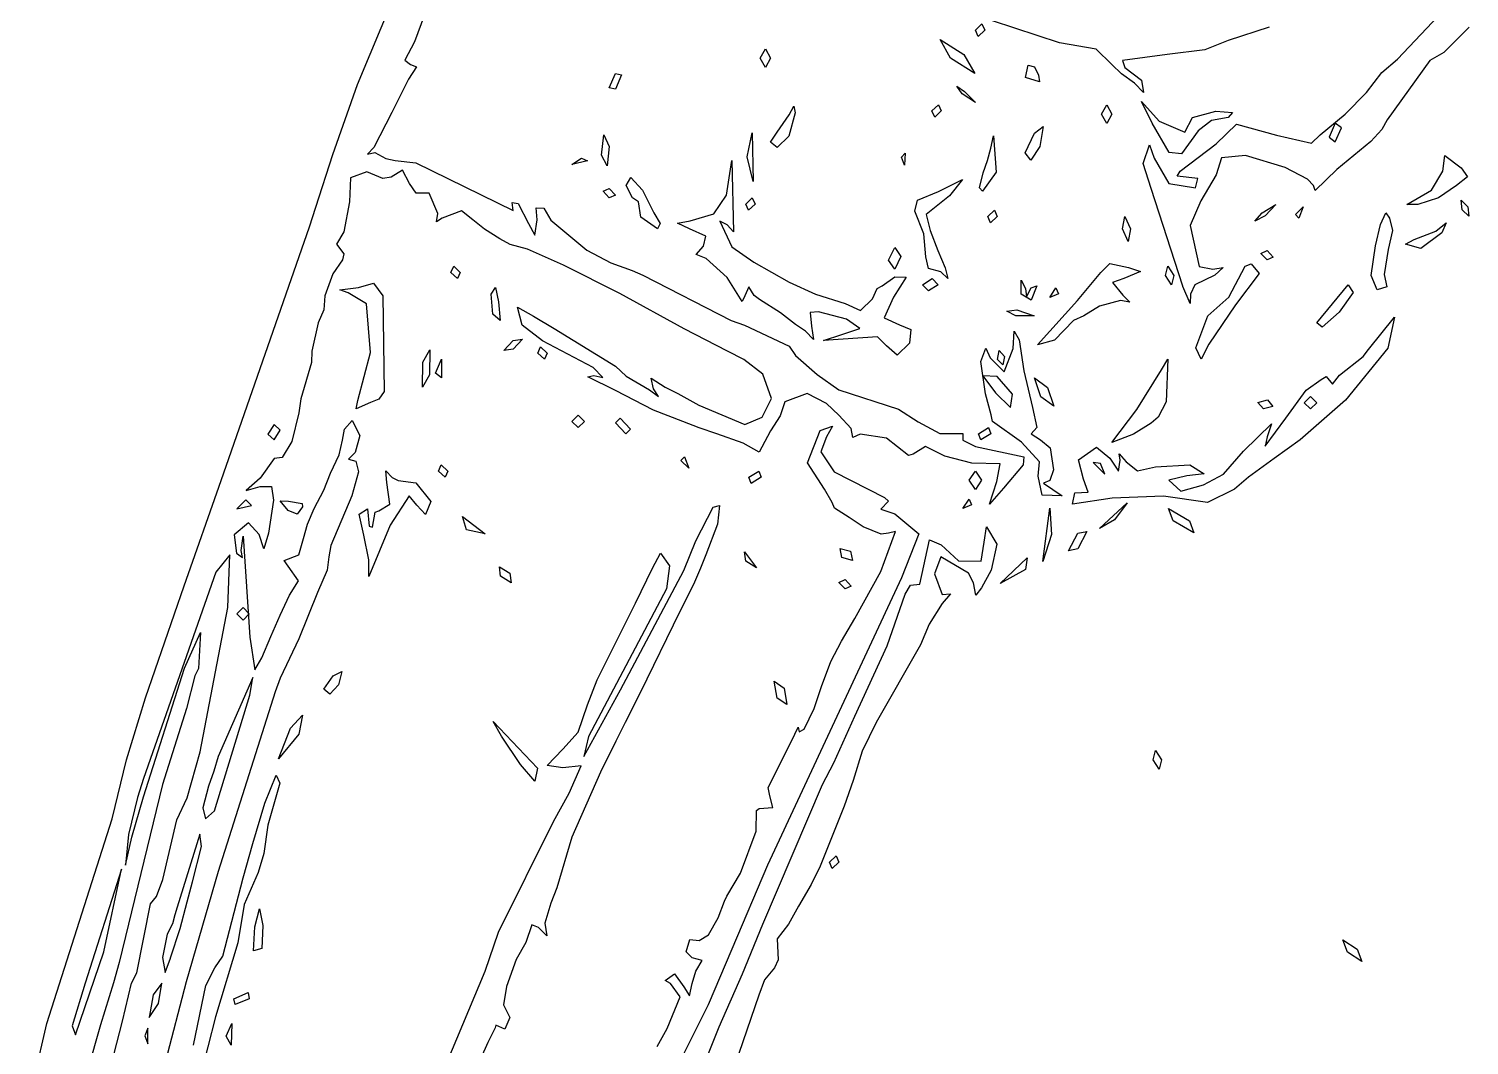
# Model space of a CAD drawing. Extents: x -2 to 136, y 0 to 93.
# Drawn here: x 3.77 to 19.79, y 45.59 to 56.89 of the extents above; entities that cross this region are included whole.
import ezdxf

# ---------------------------------------------------------------- set-up
doc = ezdxf.new("R2010")
doc.units = 0

msp = doc.modelspace()

# ---------------------------------------------------------------- linework, layer by layer
at = {"layer": 'Image'}
for p, q in [((7.423728, 56.270184), (8.162045, 58.041964)), ((18.989187, 56.551171), (19.712478, 57.318356)), ((8.170722, 57.047026), (8.05857, 56.744185)), ((14.296071, 56.874598), (14.369161, 56.943627)), ((14.326506, 56.805594), (14.296071, 56.874598)), ((14.296071, 56.874598), (14.296071, 56.874598)), ((14.399596, 56.874598), (14.326506, 56.805594)), ((14.369161, 56.943627), (14.399596, 56.874598)), ((15.233454, 56.735004), (14.486603, 56.979981)), ((17.564843, 56.906903), (17.108347, 56.76006)), ((19.787771, 56.909179), (19.506143, 56.626207)), ((8.05857, 56.744185), (7.949453, 56.542172)), ((14.020261, 56.563633), (13.904311, 56.771241)), ((13.904311, 56.771241), (14.168704, 56.605331)), ((15.639643, 56.662885), (15.233454, 56.735004)), ((17.108347, 56.76006), (16.849535, 56.656846)), ((11.903502, 56.563871), (11.961016, 56.667403)), ((11.961016, 56.460366), (11.903502, 56.563871)), ((11.903502, 56.563871), (11.903502, 56.563871)), ((11.961016, 56.667403), (12.01853, 56.563871)), ((12.01853, 56.563871), (11.961016, 56.460366)), ((14.290848, 56.393374), (14.020261, 56.563633)), ((14.020261, 56.563633), (14.020261, 56.563633)), ((14.168704, 56.605331), (14.290848, 56.393374)), ((15.814288, 56.495159), (15.639643, 56.662885)), ((16.430761, 56.605755), (15.933843, 56.537095)), ((16.849535, 56.656846), (16.430761, 56.605755)), ((18.816646, 56.40446), (18.989187, 56.551171)), ((19.506143, 56.626207), (19.351707, 56.539371)), ((7.949453, 56.542172), (8.015435, 56.493095)), ((8.082437, 56.468572), (7.9923, 56.330006)), ((8.015435, 56.493095), (8.082437, 56.468572)), ((10.22516, 56.232296), (10.29312, 56.391681)), ((10.29312, 56.391681), (10.361079, 56.378451)), ((14.854261, 56.349824), (14.884534, 56.486322)), ((14.884534, 56.486322), (14.954882, 56.465684)), ((14.954882, 56.465684), (14.99966, 56.375594)), ((15.919978, 56.389934), (15.814288, 56.495159)), ((16.065395, 56.286403), (15.919978, 56.389934)), ((15.933843, 56.537095), (15.956425, 56.458938)), ((15.956425, 56.458938), (16.143354, 56.320905)), ((18.644105, 56.182819), (18.816646, 56.40446)), ((19.351707, 56.539371), (18.875544, 55.879025)), ((7.149672, 55.493051), (7.423728, 56.270184)), ((7.9923, 56.330006), (7.808036, 55.95922)), ((10.29312, 56.219093), (10.22516, 56.232322)), ((10.22516, 56.232322), (10.22516, 56.232296)), ((10.361079, 56.378451), (10.29312, 56.219093)), ((14.149235, 56.167261), (14.089022, 56.253542)), ((14.089022, 56.253542), (14.175294, 56.193455)), ((14.854261, 56.349744), (14.854261, 56.349824)), ((15.00791, 56.301431), (14.854261, 56.349744)), ((14.99966, 56.375594), (15.00791, 56.301431)), ((16.167338, 56.182872), (16.065395, 56.286403)), ((16.143354, 56.320905), (16.167338, 56.182872)), ((14.149236, 56.167394), (14.149235, 56.167261)), ((14.296072, 56.072673), (14.149236, 56.167394)), ((14.175294, 56.193455), (14.296072, 56.072673)), ((16.263612, 55.839946), (16.143409, 56.081484)), ((16.143409, 56.081484), (16.341257, 55.86479)), ((18.407571, 55.940963), (18.644105, 56.182819)), ((7.808036, 55.95922), (7.606868, 55.569357)), ((12.092382, 55.739642), (12.22604, 55.933502)), ((12.290221, 55.956521), (12.223151, 55.697706)), ((12.22604, 55.933502), (12.275617, 56.031262)), ((12.275617, 56.031262), (12.290221, 55.956521)), ((13.812956, 55.977476), (13.886046, 56.046479)), ((13.843392, 55.908446), (13.812956, 55.977476)), ((13.812956, 55.977476), (13.812956, 55.977476)), ((13.916481, 55.977476), (13.843392, 55.908446)), ((13.886046, 56.046479), (13.916481, 55.977476)), ((15.699405, 55.942419), (15.756919, 56.04595)), ((15.756919, 55.838914), (15.699405, 55.942419)), ((15.699405, 55.942419), (15.699405, 55.942419)), ((15.756919, 56.04595), (15.814432, 55.942419)), ((15.814432, 55.942419), (15.756919, 55.838914)), ((16.625375, 55.741097), (16.711645, 55.906039)), ((16.711645, 55.906039), (16.970457, 55.975862)), ((16.970457, 55.975862), (17.154894, 55.960023)), ((17.154894, 55.960023), (17.107943, 55.903128)), ((18.129934, 55.712628), (18.407571, 55.940963)), ((14.953922, 55.731625), (15.048547, 55.803509)), ((15.048547, 55.803509), (15.011752, 55.580416)), ((16.451059, 55.514032), (16.263612, 55.839946)), ((16.341257, 55.86479), (16.625375, 55.741097)), ((16.773224, 55.757025), (16.588768, 55.500899)), ((16.921611, 55.872648), (16.773224, 55.757025)), ((17.107943, 55.903128), (16.921611, 55.872648)), ((16.972478, 55.611399), (17.198802, 55.829944)), ((17.198802, 55.829944), (17.643817, 55.706543)), ((18.299023, 55.839734), (18.231063, 55.684424)), ((18.366982, 55.787955), (18.299023, 55.839734)), ((18.299023, 55.632671), (18.366982, 55.787955)), ((18.366982, 55.787955), (18.366982, 55.787955)), ((18.816424, 55.770202), (18.695749, 55.638307)), ((18.875544, 55.879025), (18.816424, 55.770202)), ((10.137087, 55.486198), (10.16249, 55.710512)), ((10.16249, 55.710512), (10.223047, 55.580125)), ((11.758606, 55.467651), (11.812833, 55.734562)), ((11.812833, 55.734562), (11.826271, 55.192405)), ((12.01853, 55.629047), (12.092382, 55.739642)), ((12.093053, 55.568894), (12.01853, 55.629152)), ((12.01853, 55.629152), (12.01853, 55.629047)), ((12.223151, 55.697706), (12.093053, 55.568894)), ((14.468612, 55.562874), (14.498469, 55.700907)), ((14.498469, 55.700907), (14.529001, 55.295434)), ((14.850397, 55.511387), (14.953922, 55.731625)), ((16.162611, 55.39457), (16.232131, 55.600392)), ((16.232131, 55.600392), (16.283893, 55.451882)), ((16.573613, 55.306441), (16.972478, 55.611399)), ((17.643817, 55.706543), (18.034123, 55.617392)), ((18.034123, 55.617392), (18.129934, 55.712628)), ((18.231063, 55.684424), (18.299023, 55.632671)), ((18.695749, 55.638307), (18.314114, 55.327872)), ((6.962512, 54.906417), (7.149672, 55.493051)), ((7.606868, 55.569357), (7.534997, 55.495978)), ((7.534997, 55.495978), (7.618591, 55.515408)), ((7.618591, 55.515408), (7.73937, 55.447225)), ((7.73937, 55.447225), (7.844189, 55.424471)), ((7.844189, 55.424471), (8.071644, 55.400394)), ((9.810004, 55.382931), (9.917113, 55.451167)), ((9.982057, 55.424048), (9.810004, 55.382931)), ((9.917113, 55.451167), (9.982057, 55.424048)), ((10.137088, 55.486198), (10.137087, 55.486198)), ((10.199766, 55.365383), (10.137088, 55.486198)), ((10.223047, 55.580125), (10.199766, 55.365383)), ((11.527709, 55.040005), (11.587576, 55.425741)), ((11.587576, 55.425741), (11.608044, 54.634267)), ((11.758607, 55.467651), (11.758606, 55.467651)), ((11.826271, 55.192405), (11.758607, 55.467651)), ((13.473323, 55.465032), (13.51502, 55.50673)), ((13.473324, 55.465032), (13.473323, 55.465032)), ((13.509573, 55.374465), (13.473324, 55.465032)), ((13.51502, 55.50673), (13.509573, 55.374465)), ((14.38422, 55.290116), (14.430705, 55.424841)), ((14.430705, 55.424841), (14.468612, 55.562874)), ((14.913195, 55.429369), (14.850397, 55.511387)), ((14.850397, 55.511387), (14.850397, 55.511387)), ((15.011752, 55.580416), (14.913195, 55.429369)), ((16.283893, 55.451882), (16.445961, 55.169043)), ((16.588768, 55.500899), (16.451059, 55.514032)), ((16.451059, 55.514032), (16.451059, 55.514032)), ((17.035025, 55.45673), (16.974635, 55.266859)), ((17.298764, 55.482494), (17.035025, 55.45673)), ((17.740307, 55.347054), (17.298764, 55.482494)), ((19.493817, 55.307023), (19.516915, 55.482957)), ((19.516915, 55.482957), (19.699491, 55.345916)), ((7.529035, 55.300514), (7.345816, 55.231726)), ((7.704859, 55.226854), (7.529035, 55.300514)), ((7.923357, 55.320166), (7.798262, 55.242729)), ((8.002832, 55.169836), (7.923357, 55.320166)), ((8.071644, 55.400394), (9.156764, 54.871175)), ((9.810004, 55.382931), (9.810004, 55.382931)), ((14.340507, 55.123005), (14.38422, 55.290116)), ((14.529001, 55.295434), (14.373714, 55.085196)), ((16.251009, 55.113163), (16.162611, 55.39457)), ((16.539105, 55.25228), (16.573613, 55.306441)), ((16.974635, 55.266859), (16.802518, 54.979019)), ((17.989636, 55.217699), (17.740307, 55.347054)), ((18.314114, 55.327872), (18.073239, 55.092631)), ((19.368778, 55.095938), (19.493817, 55.307023)), ((19.699491, 55.345916), (19.770591, 55.243417)), ((7.345816, 55.231726), (7.336699, 54.967854)), ((7.798262, 55.242729), (7.704859, 55.226854)), ((8.079007, 55.06268), (8.002832, 55.169836)), ((10.155086, 55.08382), (10.224103, 55.114247)), ((10.224103, 55.114247), (10.29312, 55.04117)), ((10.410972, 55.148352), (10.46355, 55.23712)), ((10.483624, 55.011034), (10.410972, 55.148352)), ((10.46355, 55.23712), (10.594306, 55.097923)), ((13.884836, 55.081889), (14.15289, 55.213562)), ((14.15289, 55.213562), (14.008046, 55.031565)), ((14.373714, 55.085196), (14.340507, 55.123005)), ((14.340507, 55.123005), (14.340507, 55.123005)), ((16.603921, 54.028028), (16.251009, 55.113163)), ((16.445961, 55.169043), (16.745147, 55.121887)), ((16.769195, 55.226616), (16.539105, 55.25228)), ((16.745147, 55.121887), (16.769195, 55.226616)), ((18.057465, 55.148696), (17.989636, 55.217699)), ((18.073239, 55.092631), (18.057465, 55.148696)), ((19.645161, 55.150019), (19.446946, 55.011007)), ((19.770591, 55.243417), (19.645161, 55.150019)), ((7.336699, 54.967854), (7.273936, 54.633712)), ((8.221973, 55.06268), (8.079007, 55.06268)), ((8.31774, 54.837785), (8.221973, 55.06268)), ((9.156764, 54.871175), (9.145033, 54.957456)), ((9.145033, 54.957456), (9.209976, 54.948989)), ((9.209976, 54.948989), (9.326749, 54.724675)), ((10.224103, 55.010743), (10.155086, 55.08382)), ((10.155086, 55.08382), (10.155086, 55.08382)), ((10.29312, 55.04117), (10.224103, 55.010743)), ((10.548607, 54.96743), (10.483624, 55.011034)), ((10.574041, 54.794896), (10.548607, 54.96743)), ((10.594306, 55.097923), (10.720828, 54.846145)), ((11.386766, 54.833442), (11.527709, 55.040005)), ((11.742464, 54.942004), (11.815553, 55.011034)), ((11.815553, 55.011034), (11.845989, 54.942004)), ((13.62437, 54.863343), (13.65358, 54.986163)), ((13.65358, 54.986163), (13.884836, 55.081889)), ((14.008046, 55.031565), (13.749982, 54.824794)), ((16.802518, 54.979019), (16.686285, 54.702953)), ((19.096127, 54.936448), (19.368778, 55.095938)), ((19.446946, 55.011007), (19.217829, 54.935971)), ((19.711022, 54.87771), (19.698422, 54.984205)), ((19.698422, 54.984205), (19.772183, 54.910598)), ((6.891401, 54.687634), (6.962512, 54.906417)), ((8.301787, 54.74269), (8.31774, 54.837785)), ((8.366567, 54.785053), (8.301787, 54.74269)), ((8.583022, 54.868261), (8.366567, 54.785053)), ((8.705603, 54.767855), (8.583022, 54.868261)), ((9.423911, 54.768411), (9.410884, 54.899955)), ((9.410884, 54.899955), (9.495578, 54.897554)), ((9.495578, 54.897554), (9.576437, 54.76394)), ((10.761408, 54.666996), (10.574041, 54.794896)), ((10.574041, 54.794896), (10.574041, 54.794896)), ((10.720828, 54.846145), (10.789844, 54.725072)), ((11.123586, 54.75497), (11.386766, 54.833442)), ((11.772899, 54.873001), (11.742464, 54.942004)), ((11.742464, 54.942004), (11.742464, 54.942004)), ((11.845989, 54.942004), (11.772899, 54.873001)), ((13.721597, 54.611672), (13.62437, 54.863343)), ((13.749982, 54.824794), (13.792404, 54.648793)), ((14.434104, 54.803971), (14.507193, 54.873001)), ((14.464539, 54.734968), (14.434104, 54.803971)), ((14.434104, 54.803971), (14.434104, 54.803971)), ((14.537629, 54.803971), (14.464539, 54.734968)), ((14.507193, 54.873001), (14.537629, 54.803971)), ((15.932468, 54.665277), (15.958926, 54.803309)), ((15.958926, 54.803309), (16.021481, 54.665277)), ((17.405744, 54.750102), (17.486437, 54.843923)), ((17.51945, 54.810903), (17.405744, 54.750102)), ((17.486437, 54.843923), (17.638585, 54.935283)), ((17.486437, 54.843923), (17.486437, 54.843923)), ((17.638585, 54.935283), (17.51945, 54.810903)), ((17.854854, 54.824344), (17.940612, 54.90946)), ((17.893489, 54.785688), (17.854854, 54.824344)), ((17.854854, 54.824344), (17.854854, 54.824344)), ((17.940612, 54.90946), (17.893489, 54.785688)), ((18.800897, 54.713193), (18.85924, 54.843473)), ((18.85924, 54.843473), (18.901268, 54.785238)), ((18.901268, 54.785238), (18.934633, 54.649613)), ((19.096127, 54.935971), (19.096127, 54.936448)), ((19.217829, 54.935971), (19.096127, 54.935971)), ((19.784623, 54.807258), (19.711022, 54.87771)), ((19.711022, 54.87771), (19.711022, 54.87771)), ((19.772183, 54.910598), (19.784623, 54.807258)), ((5.909481, 51.869693), (6.891401, 54.687634)), ((7.273936, 54.633712), (7.18937, 54.495176)), ((8.836252, 54.664324), (8.705603, 54.767855)), ((9.008306, 54.556427), (8.836252, 54.664324)), ((9.326749, 54.724675), (9.39708, 54.595083)), ((9.39708, 54.595083), (9.423911, 54.768411)), ((9.576437, 54.76394), (9.974032, 54.429692)), ((10.789844, 54.725072), (10.761408, 54.666996)), ((10.983283, 54.729041), (11.123586, 54.75497)), ((11.117243, 54.666494), (10.983283, 54.729041)), ((11.297762, 54.585945), (11.117243, 54.666494)), ((11.535415, 54.710785), (11.454338, 54.751107)), ((11.454338, 54.751107), (11.586182, 54.466548)), ((11.608044, 54.634267), (11.535415, 54.710785)), ((13.792404, 54.648793), (13.879437, 54.424189)), ((15.995023, 54.527244), (15.932468, 54.665277)), ((15.932468, 54.665277), (15.932468, 54.665277)), ((16.021481, 54.665277), (15.995023, 54.527244)), ((16.686285, 54.702953), (16.783973, 54.249167)), ((18.745188, 54.477476), (18.800897, 54.713193)), ((18.934633, 54.649613), (18.888083, 54.437762)), ((19.175801, 54.546743), (19.415899, 54.639612)), ((19.415899, 54.639612), (19.532434, 54.732815)), ((19.532434, 54.732815), (19.484436, 54.621885)), ((7.18937, 54.495176), (7.273513, 54.387994)), ((9.123563, 54.494171), (9.008306, 54.556427)), ((9.313845, 54.441439), (9.123563, 54.494171)), ((11.192667, 54.381194), (11.271568, 54.475015)), ((11.271568, 54.475015), (11.297762, 54.585945)), ((11.586182, 54.466548), (11.830881, 54.29486)), ((13.744309, 54.356164), (13.721597, 54.611672)), ((18.696322, 54.147832), (18.745188, 54.477476)), ((19.081209, 54.497875), (19.175801, 54.546743)), ((19.081209, 54.497848), (19.081209, 54.497875)), ((19.250625, 54.446916), (19.081209, 54.497848)), ((19.484436, 54.621885), (19.250625, 54.446916)), ((7.25626, 54.321266), (7.149544, 54.16704)), ((7.273513, 54.387994), (7.25626, 54.321266)), ((9.71701, 54.261338), (9.313845, 54.441439)), ((9.974032, 54.429692), (10.24337, 54.289727)), ((11.301448, 54.335633), (11.192667, 54.381194)), ((11.537599, 54.125527), (11.301448, 54.335633)), ((13.329842, 54.316609), (13.398858, 54.458717)), ((13.398858, 54.217152), (13.329842, 54.316609)), ((13.329842, 54.316609), (13.329842, 54.316609)), ((13.398858, 54.458717), (13.467874, 54.35926)), ((13.467874, 54.35926), (13.398858, 54.217152)), ((13.774431, 54.225169), (13.744309, 54.356164)), ((13.879437, 54.424189), (13.960223, 54.234403)), ((17.470826, 54.393761), (17.539842, 54.424189)), ((17.539842, 54.320684), (17.470826, 54.393761)), ((17.470826, 54.393761), (17.470826, 54.393761)), ((17.539842, 54.424189), (17.608859, 54.351111)), ((17.608859, 54.351111), (17.539842, 54.320684)), ((18.888083, 54.437762), (18.842392, 54.158865)), ((7.149544, 54.16704), (7.060846, 53.923201)), ((8.464184, 54.182571), (8.49462, 54.251575)), ((8.537274, 54.113542), (8.464184, 54.182571)), ((8.464184, 54.182571), (8.464184, 54.182571)), ((8.49462, 54.251575), (8.567709, 54.182571)), ((8.567709, 54.182571), (8.537274, 54.113542)), ((10.343526, 53.945875), (9.71701, 54.261338)), ((10.24337, 54.289727), (10.478104, 54.205087)), ((10.478104, 54.205087), (10.596728, 54.149922)), ((10.596728, 54.149922), (11.580949, 53.645865)), ((11.830881, 54.29486), (12.225579, 54.074886)), ((13.913573, 54.187334), (13.774431, 54.225169)), ((13.991358, 54.116244), (13.913572, 54.187334)), ((13.913572, 54.187334), (13.913573, 54.187334)), ((13.960223, 54.234403), (13.991358, 54.116244)), ((15.431865, 53.870866), (15.692161, 54.18146)), ((15.692161, 54.18146), (15.790558, 54.279673)), ((15.790558, 54.279673), (15.999638, 54.237922)), ((16.13119, 54.193393), (15.948391, 54.114362)), ((15.999638, 54.237922), (16.13119, 54.193393)), ((16.410622, 54.148308), (16.437746, 54.251839)), ((16.477472, 54.044803), (16.410622, 54.148308)), ((16.410622, 54.148308), (16.410622, 54.148308)), ((16.437746, 54.251839), (16.504596, 54.148308)), ((16.504596, 54.148308), (16.477472, 54.044803)), ((16.957265, 54.151536), (16.735128, 54.044433)), ((16.783973, 54.249167), (16.938247, 54.216623)), ((16.938247, 54.216623), (17.052522, 54.238501)), ((17.052522, 54.238501), (16.957265, 54.151536)), ((17.115994, 53.907326), (17.297892, 54.25303)), ((17.451221, 54.170057), (17.188232, 53.82258)), ((17.297892, 54.25303), (17.363717, 54.278694)), ((17.363717, 54.278694), (17.451221, 54.170057)), ((18.764861, 53.987865), (18.696322, 54.147832)), ((18.696322, 54.147832), (18.696322, 54.147832)), ((18.842392, 54.158865), (18.873561, 54.021176)), ((7.229323, 53.987812), (7.436467, 54.014561)), ((7.319409, 53.95421), (7.229323, 53.987812)), ((7.436467, 54.014561), (7.604181, 54.060731)), ((7.604181, 54.060731), (7.705278, 53.921851)), ((8.910975, 53.941774), (8.957924, 54.012616)), ((8.957924, 54.012616), (8.994017, 53.855494)), ((11.704111, 53.85894), (11.537599, 54.125527)), ((11.776972, 54.023557), (11.731771, 53.920052)), ((11.836526, 53.925317), (11.776972, 54.023557)), ((12.225579, 54.074886), (12.518899, 53.939499)), ((13.152189, 53.886688), (13.203952, 54.003396)), ((13.203952, 54.003396), (13.260825, 54.033267)), ((13.260825, 54.033267), (13.398858, 54.134417)), ((13.527361, 54.130895), (13.386507, 53.905421)), ((13.398858, 54.134417), (13.527361, 54.130895)), ((13.709432, 54.044803), (13.817029, 54.113806)), ((13.774375, 53.975773), (13.709432, 54.044803)), ((13.709432, 54.044803), (13.709432, 54.044803)), ((13.881973, 54.044803), (13.774375, 53.975773)), ((13.817029, 54.113806), (13.881973, 54.044803)), ((14.804681, 53.940372), (14.805157, 54.09428)), ((14.805157, 54.09428), (14.853042, 54.005036)), ((14.853042, 54.005036), (14.865607, 53.91105)), ((14.865607, 53.91105), (14.917207, 54.010857)), ((14.981373, 54.032288), (14.915145, 53.875228)), ((14.917207, 54.010857), (14.981373, 54.032288)), ((15.124268, 53.903198), (15.192494, 54.010301)), ((15.192494, 54.010301), (15.219618, 53.945346)), ((15.948391, 54.114362), (15.820619, 54.069016)), ((15.820619, 54.069016), (15.93521, 53.928598)), ((16.603925, 54.027182), (16.603921, 54.028028)), ((16.68584, 53.83737), (16.603925, 54.027182)), ((16.735128, 54.044433), (16.686687, 53.940901)), ((18.091974, 53.621999), (18.442065, 54.045411)), ((18.442065, 54.045411), (18.497405, 53.960461)), ((18.873561, 54.021176), (18.764861, 53.987865)), ((7.060846, 53.923201), (7.049471, 53.76789)), ((7.524881, 53.833358), (7.319409, 53.95421)), ((7.570892, 53.292673), (7.524881, 53.833358)), ((7.705278, 53.921851), (7.722574, 52.859339)), ((8.929771, 53.717593), (8.910975, 53.941774)), ((8.994017, 53.855494), (9.012177, 53.646725)), ((11.057529, 53.55551), (10.343526, 53.945875)), ((11.731771, 53.920052), (11.704111, 53.85894)), ((11.895837, 53.882296), (11.836526, 53.925317)), ((12.129603, 53.73278), (11.895837, 53.882296)), ((12.518899, 53.939499), (12.846727, 53.836788)), ((12.846727, 53.836788), (13.019268, 53.758974)), ((13.019268, 53.758974), (13.152189, 53.886688)), ((13.386507, 53.905421), (13.283254, 53.678564)), ((14.915145, 53.875228), (14.804669, 53.940557)), ((14.804669, 53.940557), (14.804681, 53.940372)), ((14.986235, 53.377657), (15.431865, 53.870866)), ((15.219618, 53.945346), (15.124268, 53.903198)), ((15.124268, 53.903198), (15.124268, 53.903198)), ((15.910445, 53.870787), (15.677691, 53.805355)), ((16.015604, 53.851938), (15.910445, 53.870787)), ((15.93521, 53.928598), (16.015604, 53.851938)), ((16.686687, 53.940901), (16.68584, 53.83737)), ((16.882937, 53.698642), (17.115994, 53.907326)), ((17.188232, 53.82258), (16.890763, 53.386097)), ((18.497405, 53.960461), (18.342871, 53.738389)), ((7.049471, 53.76789), (6.98761, 53.62192)), ((8.929772, 53.717593), (8.929771, 53.717593)), ((9.012177, 53.646725), (8.929772, 53.717593)), ((9.25779, 53.594377), (9.204521, 53.795169)), ((9.204521, 53.795169), (9.38065, 53.697273)), ((9.38065, 53.697273), (9.611121, 53.559981)), ((12.29679, 53.603267), (12.129603, 53.73278)), ((12.55071, 53.743549), (12.457951, 53.738095)), ((12.457951, 53.738095), (12.472633, 53.584984)), ((12.863504, 53.661687), (12.55071, 53.743549)), ((13.010366, 53.557603), (12.863504, 53.661687)), ((13.283254, 53.678564), (13.450655, 53.599325)), ((14.646693, 53.752181), (14.757859, 53.764557)), ((14.744678, 53.700395), (14.646693, 53.752181)), ((14.744679, 53.700395), (14.744678, 53.700395)), ((14.951728, 53.700395), (14.744679, 53.700395)), ((14.757859, 53.764557), (14.951728, 53.700395)), ((15.501157, 53.700263), (15.388606, 53.648511)), ((15.677691, 53.805355), (15.501157, 53.700263)), ((16.746154, 53.343076), (16.882937, 53.698642)), ((18.342871, 53.738389), (18.154226, 53.573128)), ((18.666556, 53.324978), (18.957938, 53.684997)), ((18.957938, 53.684997), (18.881147, 53.341121)), ((6.98761, 53.62192), (6.915696, 53.30741)), ((9.480983, 53.421948), (9.25779, 53.594377)), ((9.611121, 53.559981), (10.292981, 53.140802)), ((11.540711, 53.306907), (11.057529, 53.55551)), ((11.580949, 53.645865), (11.729187, 53.59435)), ((11.729187, 53.59435), (12.225438, 53.361438)), ((12.408509, 53.527728), (12.29679, 53.603267)), ((12.496577, 53.435865), (12.408509, 53.527728)), ((12.472633, 53.584984), (12.496577, 53.435865)), ((12.812219, 53.493227), (13.010366, 53.557603)), ((13.450655, 53.599325), (13.579513, 53.54659)), ((13.579513, 53.54659), (13.564176, 53.395807)), ((14.714544, 53.337361), (14.728803, 53.527626)), ((14.728803, 53.527626), (14.784089, 53.433431)), ((15.388606, 53.648511), (15.175805, 53.429436)), ((18.154226, 53.573128), (18.091974, 53.621999)), ((18.091974, 53.621999), (18.091974, 53.621999)), ((9.050824, 53.314395), (9.154349, 53.424197)), ((9.154349, 53.424197), (9.257873, 53.440072)), ((9.257873, 53.440072), (9.154349, 53.330244)), ((9.430414, 53.286164), (9.460849, 53.355194)), ((9.460849, 53.355194), (9.533939, 53.286164)), ((10.047075, 53.126356), (9.480983, 53.421948)), ((12.225438, 53.361438), (12.294455, 53.257139)), ((12.605251, 53.424329), (12.812219, 53.493227)), ((13.206374, 53.467721), (12.605251, 53.424329)), ((13.306779, 53.366915), (13.206374, 53.467721)), ((13.30678, 53.366968), (13.306779, 53.366915)), ((13.426874, 53.263307), (13.30678, 53.366968)), ((13.564176, 53.395807), (13.426874, 53.263307)), ((14.784089, 53.433431), (14.835326, 53.087833)), ((15.175805, 53.429436), (14.986234, 53.377657)), ((14.986234, 53.377657), (14.986235, 53.377657)), ((16.746154, 53.343049), (16.746154, 53.343076)), ((16.807451, 53.217849), (16.746154, 53.343049)), ((16.890763, 53.386097), (16.807451, 53.217849)), ((6.915696, 53.30741), (6.912995, 53.180146)), ((7.426664, 52.757792), (7.570892, 53.292673)), ((8.147205, 52.90654), (8.150131, 53.182606)), ((8.150131, 53.182606), (8.229031, 53.320639)), ((8.229031, 53.320639), (8.226108, 53.044573)), ((8.2927, 53.061824), (8.36066, 53.217108)), ((8.36066, 53.217108), (8.36066, 53.010045)), ((9.154349, 53.330244), (9.050824, 53.314369)), ((9.050824, 53.314369), (9.050824, 53.314395)), ((9.503504, 53.217161), (9.430414, 53.286164)), ((9.430414, 53.286164), (9.430414, 53.286164)), ((9.533939, 53.286164), (9.503504, 53.217161)), ((11.719809, 53.214965), (11.540711, 53.306907)), ((11.931303, 53.052769), (11.719809, 53.214965)), ((12.294455, 53.257139), (12.536012, 53.046849)), ((14.357642, 53.191126), (14.411156, 53.340281)), ((14.409321, 52.831822), (14.357642, 53.191126)), ((14.411156, 53.340281), (14.46204, 53.23383)), ((14.46204, 53.23383), (14.617809, 53.078506)), ((14.600289, 53.153006), (14.540575, 53.212372)), ((14.540575, 53.212372), (14.540576, 53.212372)), ((14.540576, 53.212372), (14.559507, 53.312861)), ((14.559507, 53.312861), (14.618147, 53.24862)), ((14.618147, 53.24862), (14.600289, 53.153006)), ((14.617809, 53.078506), (14.714544, 53.337361)), ((16.366563, 53.100056), (16.43558, 53.216394)), ((16.43558, 53.216394), (16.418327, 52.74361)), ((18.345273, 53.038409), (18.609597, 53.248329)), ((18.881147, 53.341121), (18.411029, 52.763745)), ((18.609597, 53.248329), (18.666556, 53.324978)), ((6.912995, 53.180146), (6.794819, 52.775731)), ((8.226108, 53.044573), (8.147207, 52.90654)), ((8.36066, 53.010045), (8.2927, 53.061824)), ((8.2927, 53.061824), (8.2927, 53.061824)), ((9.986077, 53.021042), (10.051422, 53.036265)), ((10.29298, 52.868837), (9.986077, 53.021042)), ((10.152075, 53.012503), (10.047075, 53.126356)), ((10.051422, 53.036265), (10.152075, 53.012503)), ((10.292981, 53.140802), (10.413759, 53.029704)), ((10.413759, 53.029704), (10.671381, 52.87659)), ((12.029416, 52.782266), (11.931303, 53.052769)), ((12.536012, 53.046849), (12.777569, 52.877357)), ((14.537629, 53.026423), (14.377722, 53.032971)), ((14.377722, 53.032971), (14.520375, 52.844099)), ((14.710169, 52.828938), (14.537629, 53.026423)), ((14.835326, 53.087833), (14.933032, 52.681169)), ((16.090498, 52.656324), (16.366563, 53.100056)), ((18.141245, 52.992345), (18.196543, 53.026846)), ((18.196543, 53.026846), (18.267825, 52.940592)), ((18.267825, 52.940592), (18.345273, 53.038409)), ((8.147207, 52.90654), (8.147205, 52.90654)), ((10.717732, 52.650715), (10.29298, 52.868837)), ((10.671381, 52.87659), (10.7738, 52.80084)), ((10.714693, 52.887173), (10.691816, 53.005607)), ((10.691816, 53.005607), (10.844481, 52.905165)), ((10.7738, 52.80084), (10.714693, 52.887173)), ((10.844481, 52.905165), (10.986195, 52.837273)), ((12.777569, 52.877357), (13.441885, 52.662621)), ((15.025062, 52.797717), (14.952216, 53.010336)), ((14.952216, 53.010336), (15.098244, 52.900905)), ((15.098244, 52.900905), (15.167252, 52.695304)), ((17.746891, 52.560995), (17.974437, 52.871563)), ((17.974437, 52.871563), (18.141245, 52.992345)), ((6.794819, 52.775731), (6.77107, 52.620156)), ((7.411675, 52.664473), (7.426666, 52.757792)), ((7.567668, 52.734614), (7.411675, 52.664473)), ((7.426666, 52.757792), (7.426664, 52.757792)), ((7.660477, 52.77417), (7.567668, 52.734614)), ((7.722574, 52.859339), (7.660477, 52.77417)), ((10.986195, 52.837273), (11.220913, 52.706913)), ((11.220913, 52.706913), (11.732483, 52.490312)), ((11.926656, 52.574478), (12.029416, 52.782266)), ((12.17582, 52.744579), (12.124841, 52.589014)), ((12.425257, 52.836902), (12.17582, 52.744579)), ((12.639537, 52.723766), (12.425257, 52.836902)), ((12.77757, 52.59375), (12.639537, 52.723766)), ((14.470487, 52.59846), (14.409321, 52.831822)), ((14.520375, 52.844099), (14.686737, 52.679178)), ((14.686737, 52.679178), (14.71017, 52.829018)), ((14.71017, 52.829018), (14.710169, 52.828938)), ((15.167252, 52.695304), (15.025062, 52.797717)), ((15.025062, 52.797717), (15.025062, 52.797717)), ((16.418327, 52.74361), (16.328919, 52.574542)), ((17.437013, 52.734614), (17.544611, 52.765041)), ((17.501261, 52.664473), (17.437013, 52.734614)), ((17.437013, 52.734614), (17.437013, 52.734614)), ((17.544611, 52.765041), (17.604295, 52.692572)), ((18.411029, 52.763745), (17.906696, 52.319431)), ((18.022958, 52.80248), (17.953941, 52.73345)), ((17.953941, 52.73345), (18.022958, 52.664447)), ((18.091974, 52.73345), (18.022958, 52.80248)), ((18.022958, 52.664447), (18.091974, 52.73345)), ((18.091974, 52.73345), (18.091974, 52.73345)), ((6.77107, 52.620156), (6.693548, 52.304244)), ((9.810004, 52.525858), (9.879021, 52.594862)), ((9.879021, 52.594862), (9.948037, 52.525858)), ((10.294176, 52.508502), (10.346742, 52.560254)), ((10.346742, 52.560254), (10.460712, 52.439472)), ((11.041487, 52.524721), (10.717732, 52.650715)), ((11.732483, 52.490312), (11.926656, 52.574478)), ((12.124841, 52.589014), (12.01839, 52.421216)), ((12.915603, 52.447277), (12.77757, 52.59375)), ((13.441885, 52.662621), (13.661573, 52.520117)), ((14.48651, 52.526414), (14.470487, 52.59846)), ((14.933032, 52.681169), (14.980945, 52.457384)), ((15.814432, 52.289533), (16.090498, 52.656324)), ((16.328919, 52.574542), (16.250866, 52.506226)), ((17.604295, 52.692572), (17.501261, 52.664473)), ((17.520541, 52.250428), (17.746891, 52.560995)), ((6.497216, 52.491912), (6.4282, 52.384333)), ((6.4282, 52.384333), (6.497216, 52.319378)), ((6.566233, 52.426984), (6.497216, 52.491912)), ((6.497216, 52.319378), (6.566233, 52.426984)), ((6.566233, 52.426984), (6.566233, 52.426984)), ((7.25893, 52.318452), (7.281464, 52.438467)), ((7.281464, 52.438467), (7.364949, 52.53746)), ((7.364949, 52.53746), (7.450629, 52.370231)), ((9.879021, 52.456829), (9.810004, 52.525858)), ((9.810004, 52.525858), (9.810004, 52.525858)), ((9.948037, 52.525858), (9.879021, 52.456829)), ((10.408147, 52.38772), (10.294176, 52.508502)), ((10.294176, 52.508502), (10.294176, 52.508502)), ((10.460712, 52.439472), (10.408147, 52.38772)), ((11.224701, 52.455717), (11.041487, 52.524721)), ((11.422633, 52.386688), (11.224701, 52.455717)), ((11.711879, 52.285379), (11.422633, 52.386688)), ((12.01839, 52.421216), (11.920566, 52.239447)), ((12.427813, 52.066556), (12.570656, 52.423094)), ((12.570656, 52.423094), (12.708689, 52.47236)), ((12.708689, 52.47236), (12.639672, 52.354065)), ((12.934839, 52.345238), (12.915603, 52.447277)), ((13.014509, 52.382878), (12.934839, 52.345238)), ((13.307829, 52.341153), (13.014509, 52.382878)), ((13.661573, 52.520117), (13.902478, 52.389704)), ((13.902478, 52.389704), (14.157898, 52.393144)), ((14.157898, 52.393144), (14.157898, 52.315621)), ((14.330579, 52.388302), (14.44225, 52.457305)), ((14.356942, 52.319272), (14.330579, 52.388302)), ((14.330579, 52.388302), (14.330579, 52.388302)), ((14.468613, 52.388302), (14.356942, 52.319272)), ((14.44225, 52.457305), (14.468613, 52.388302)), ((14.808422, 52.293898), (14.48651, 52.526414)), ((14.980945, 52.457384), (14.917218, 52.388381)), ((14.917218, 52.388381), (15.020743, 52.319351)), ((16.053512, 52.385444), (15.814433, 52.289533)), ((16.250866, 52.506226), (16.053512, 52.385444)), ((17.278549, 52.193383), (17.588777, 52.500564)), ((17.588777, 52.500564), (17.541226, 52.355599)), ((6.693548, 52.304244), (6.586709, 52.123031)), ((7.221244, 52.154146), (7.25893, 52.318452)), ((7.450629, 52.370231), (7.398866, 52.180419)), ((11.893461, 52.185539), (11.711879, 52.285379)), ((11.920566, 52.239447), (11.893461, 52.185539)), ((12.639672, 52.354065), (12.577958, 52.186127)), ((13.552948, 52.146737), (13.307829, 52.341153)), ((13.740466, 52.24549), (13.60471, 52.162348)), ((13.956451, 52.138271), (13.740466, 52.24549)), ((14.157898, 52.315621), (14.29593, 52.248364)), ((14.29593, 52.248364), (14.836559, 52.133508)), ((15.010671, 52.076947), (14.808422, 52.293898)), ((15.020743, 52.319351), (15.129396, 52.233097)), ((15.129396, 52.233097), (15.164112, 51.987326)), ((15.443763, 52.096811), (15.643896, 52.237741)), ((15.643896, 52.237741), (15.792865, 52.118242)), ((15.814433, 52.289533), (15.814432, 52.289533)), ((17.541226, 52.355599), (17.520541, 52.250428)), ((17.906696, 52.319431), (17.61998, 52.112395)), ((6.497082, 52.11377), (6.341795, 51.894616)), ((6.586709, 52.123031), (6.497082, 52.11377)), ((7.123, 51.950549), (7.221244, 52.154146)), ((7.398866, 52.180419), (7.325266, 52.107341)), ((7.325266, 52.107341), (7.405154, 52.083529)), ((7.405154, 52.083529), (7.436925, 51.966821)), ((11.022229, 52.091995), (11.060864, 52.130624)), ((11.107987, 52.006879), (11.022229, 52.091995)), ((11.022229, 52.091995), (11.022229, 52.091995)), ((11.060864, 52.130624), (11.107987, 52.006879)), ((12.618818, 51.773755), (12.427813, 52.066556)), ((12.577958, 52.186127), (12.725943, 51.966874)), ((13.60471, 52.162348), (13.552948, 52.146737)), ((14.258222, 52.060007), (13.956451, 52.138271)), ((14.572239, 52.052963), (14.258222, 52.060007)), ((14.836559, 52.133508), (14.829058, 52.041486)), ((14.993044, 51.917979), (15.010671, 52.076947)), ((15.498583, 51.883028), (15.443763, 52.096811)), ((15.689052, 52.058234), (15.607383, 52.068553)), ((15.607383, 52.068553), (15.735063, 51.940865)), ((15.792865, 52.118242), (15.889332, 51.974203)), ((15.889332, 51.974203), (15.906506, 52.094985)), ((15.906506, 52.094985), (15.894405, 52.164431)), ((15.894405, 52.164431), (15.972112, 52.077787)), ((15.972112, 52.077787), (16.098088, 51.976974)), ((17.056185, 51.939834), (17.278549, 52.193383)), ((17.61998, 52.112395), (17.332447, 51.905332)), ((7.0492, 51.760975), (7.123, 51.950549)), ((7.436925, 51.966821), (7.363513, 51.697237)), ((7.74982, 51.845907), (7.738927, 51.974811)), ((7.738927, 51.974811), (7.808529, 51.901707)), ((7.808529, 51.901707), (7.876119, 51.870407)), ((8.326152, 51.974229), (8.356587, 52.043233)), ((8.399241, 51.9052), (8.326152, 51.974229)), ((8.326152, 51.974229), (8.326152, 51.974229)), ((8.356587, 52.043233), (8.429676, 51.974229)), ((8.429676, 51.974229), (8.399241, 51.9052)), ((11.776972, 51.905279), (11.888643, 51.974309)), ((11.803335, 51.836276), (11.776972, 51.905279)), ((11.776972, 51.905279), (11.776972, 51.905279)), ((11.915006, 51.905279), (11.803335, 51.836276)), ((11.888643, 51.974309), (11.915006, 51.905279)), ((12.725943, 51.966874), (13.286577, 51.678161)), ((14.227055, 51.870777), (14.296071, 51.974309)), ((14.296071, 51.974309), (14.365088, 51.870777)), ((14.536562, 51.857839), (14.572239, 52.052963)), ((14.829058, 52.041486), (14.609872, 51.782671)), ((15.037541, 51.703984), (14.993044, 51.917979)), ((15.164112, 51.987326), (15.124476, 51.870619)), ((15.689052, 52.058181), (15.689052, 52.058234)), ((15.735063, 51.940865), (15.689052, 52.058181)), ((16.098088, 51.976974), (16.297628, 52.022172)), ((16.297628, 52.022172), (16.682795, 52.041222)), ((16.646333, 51.922318), (16.44933, 51.873135)), ((16.841993, 51.941497), (16.646333, 51.922318)), ((16.682795, 52.041222), (16.841993, 51.941497)), ((16.834048, 51.820692), (17.056185, 51.939834)), ((17.332447, 51.905332), (17.179448, 51.773755)), ((5.495459, 50.696426), (5.909481, 51.869693)), ((6.341795, 51.894616), (6.186509, 51.759123)), ((6.186509, 51.759123), (6.341795, 51.801933)), ((6.341795, 51.801933), (6.469005, 51.803715)), ((6.469005, 51.803715), (6.490203, 51.6503)), ((6.942535, 51.556664), (7.0492, 51.760975)), ((7.784575, 51.605146), (7.74982, 51.845907)), ((7.876119, 51.870407), (8.074547, 51.842149)), ((8.074547, 51.842149), (8.241125, 51.633976)), ((12.705089, 51.625721), (12.618818, 51.773755)), ((14.296071, 51.767246), (14.227055, 51.870777)), ((14.227055, 51.870777), (14.227055, 51.870777)), ((14.365088, 51.870777), (14.296071, 51.767246)), ((14.454707, 51.60593), (14.536562, 51.857839)), ((14.609872, 51.782671), (14.454707, 51.60593)), ((15.124476, 51.870619), (15.055251, 51.840324)), ((15.055251, 51.840324), (15.158776, 51.76722)), ((15.158776, 51.76722), (15.2623, 51.698216)), ((15.548821, 51.739068), (15.498583, 51.883028)), ((16.44933, 51.873135), (16.579354, 51.751662)), ((16.579354, 51.751662), (16.834048, 51.820692)), ((17.179448, 51.773755), (16.877596, 51.625912)), ((6.183128, 51.65284), (6.083118, 51.552828)), ((6.083118, 51.552828), (6.24476, 51.591193)), ((6.24476, 51.591193), (6.183128, 51.65284)), ((6.24476, 51.591193), (6.24476, 51.591193)), ((6.490203, 51.6503), (6.433363, 51.283324)), ((6.652504, 51.536794), (6.566233, 51.643315)), ((6.566233, 51.643315), (6.658854, 51.638024)), ((6.658854, 51.638024), (6.807952, 51.612359)), ((6.807952, 51.612359), (6.814783, 51.577249)), ((7.363513, 51.697237), (7.127768, 51.145476)), ((7.66032, 51.532482), (7.784575, 51.605146)), ((7.997672, 51.698745), (7.78925, 51.371589)), ((8.084594, 51.595214), (7.997672, 51.698745)), ((8.181658, 51.491683), (8.084594, 51.595214)), ((8.241125, 51.633976), (8.181658, 51.491683)), ((11.379827, 51.574233), (11.450931, 51.590759)), ((11.450931, 51.590759), (11.429782, 51.383468)), ((12.728108, 51.561427), (12.705089, 51.625721)), ((13.329836, 51.640908), (13.243566, 51.551293)), ((13.286577, 51.678161), (13.329836, 51.640908)), ((14.158038, 51.556109), (14.226264, 51.663212)), ((14.253388, 51.598257), (14.158038, 51.556109)), ((14.226264, 51.663212), (14.253388, 51.598257)), ((15.2623, 51.698216), (15.03754, 51.704037)), ((15.03754, 51.704037), (15.037541, 51.703984)), ((15.377328, 51.606194), (15.400334, 51.732718)), ((15.817938, 51.673213), (15.377328, 51.606247)), ((15.377328, 51.606247), (15.377328, 51.606194)), ((15.400334, 51.732718), (15.548821, 51.739068)), ((15.676399, 51.335208), (15.982665, 51.622016)), ((16.388721, 51.693057), (15.817938, 51.673213)), ((15.982665, 51.622016), (15.844209, 51.431173)), ((16.877596, 51.625912), (16.388721, 51.693057)), ((6.652504, 51.536688), (6.652504, 51.536794)), ((6.751955, 51.496419), (6.652504, 51.536688)), ((6.814783, 51.577249), (6.751955, 51.496419)), ((6.868125, 51.384077), (6.942535, 51.556664)), ((7.444657, 51.496313), (7.535653, 51.555553)), ((7.496855, 51.261099), (7.444657, 51.496313)), ((7.535653, 51.555553), (7.554076, 51.359921)), ((7.590416, 51.350396), (7.620771, 51.516342)), ((7.620771, 51.516342), (7.66032, 51.532482)), ((8.635341, 51.320656), (8.590715, 51.468532)), ((8.590715, 51.468532), (8.843775, 51.276021)), ((11.187344, 51.198816), (11.379827, 51.574233)), ((12.890779, 51.456864), (12.728108, 51.561427)), ((13.04735, 51.353332), (12.890779, 51.456864)), ((13.243566, 51.551293), (13.398852, 51.499541)), ((13.398852, 51.499541), (13.665824, 51.277318)), ((14.158038, 51.556109), (14.158038, 51.556109)), ((15.047334, 50.970269), (15.12495, 51.560501)), ((15.12495, 51.560501), (15.142714, 51.267184)), ((15.844209, 51.431173), (15.676399, 51.335208)), ((16.494988, 51.419875), (16.442137, 51.557908)), ((16.442137, 51.557908), (16.677137, 51.422177)), ((16.494988, 51.419531), (16.494988, 51.419875)), ((16.726058, 51.287961), (16.494988, 51.419531)), ((16.677137, 51.422177), (16.726058, 51.287961)), ((6.213426, 51.399016), (6.054944, 51.263745)), ((6.054944, 51.263745), (6.077426, 51.060809)), ((6.330848, 51.26983), (6.213426, 51.399016)), ((6.38339, 51.110736), (6.330848, 51.26983)), ((6.433363, 51.283324), (6.38339, 51.110736)), ((6.822955, 51.222602), (6.868125, 51.384077)), ((7.551682, 50.98625), (7.496855, 51.261099)), ((7.78925, 51.371589), (7.551713, 50.801518)), ((7.554076, 51.359921), (7.590416, 51.350396)), ((8.843775, 51.276021), (8.635341, 51.320656)), ((8.635341, 51.320656), (8.635341, 51.320656)), ((11.429782, 51.383468), (11.297364, 51.042553)), ((13.247015, 51.270518), (13.04735, 51.353332)), ((13.244954, 50.857133), (13.408392, 51.302268)), ((13.329835, 51.284276), (13.247015, 51.270518)), ((13.408392, 51.302268), (13.329835, 51.284276)), ((13.665824, 51.277318), (13.474815, 50.78768)), ((14.392366, 51.184846), (14.419139, 51.353147)), ((14.419139, 51.353147), (14.536223, 51.160666)), ((15.142714, 51.267184), (15.047335, 50.970269)), ((15.333512, 51.086104), (15.434842, 51.284356)), ((15.434842, 51.284356), (15.535156, 51.302582)), ((15.535156, 51.302582), (15.437038, 51.107746)), ((15.676399, 51.335208), (15.676399, 51.335208)), ((6.130652, 51.09121), (6.155001, 51.250568)), ((6.155001, 51.250568), (6.228028, 50.127175)), ((6.773766, 51.042421), (6.802291, 51.145185)), ((6.802291, 51.145185), (6.822955, 51.222602)), ((7.127768, 51.145476), (7.10423, 51.019482)), ((11.055193, 50.870019), (11.187344, 51.198816)), ((12.810076, 51.011835), (12.793662, 51.111176)), ((12.793662, 51.111176), (12.907856, 51.082267)), ((13.679678, 50.716904), (13.784616, 51.209799)), ((13.784616, 51.209799), (13.914224, 51.153202)), ((13.914224, 51.153202), (14.107812, 50.976288)), ((14.361417, 50.971301), (14.392366, 51.184846)), ((14.536223, 51.160666), (14.471963, 50.873749)), ((15.437038, 51.107746), (15.333513, 51.086051)), ((6.003273, 51.04258), (5.848499, 50.849884)), ((5.981032, 50.455946), (6.003273, 51.04258)), ((6.077426, 51.060809), (6.146305, 51.012004)), ((6.146305, 51.012004), (6.130652, 51.09121)), ((6.610029, 50.978524), (6.773766, 51.042421)), ((6.652357, 50.918384), (6.610029, 50.978524)), ((7.10423, 51.019482), (7.086977, 50.871738)), ((7.551713, 50.801518), (7.551682, 50.98625)), ((7.551682, 50.98625), (7.551682, 50.98625)), ((10.707216, 50.894704), (10.793486, 51.062556)), ((10.793486, 51.062556), (10.895348, 50.918781)), ((11.297364, 51.042553), (11.239117, 50.89526)), ((11.743848, 50.972386), (11.729939, 51.077584)), ((11.729939, 51.077584), (11.862733, 50.898779)), ((11.862733, 50.898779), (11.743847, 50.972386)), ((11.743847, 50.972386), (11.743848, 50.972386)), ((12.92788, 50.981355), (12.810075, 51.011835)), ((12.810075, 51.011835), (12.810076, 51.011835)), ((12.907856, 51.082267), (12.92788, 50.981355)), ((13.910581, 51.020355), (13.840854, 50.83094)), ((14.218117, 50.83729), (13.910581, 51.020355)), ((14.107812, 50.976288), (14.361417, 50.971301)), ((14.572137, 50.723731), (14.873319, 51.008343)), ((14.873319, 51.008343), (14.852549, 50.878432)), ((15.047335, 50.970269), (15.047334, 50.970269)), ((15.333513, 51.086051), (15.333512, 51.086104)), ((5.848499, 50.849884), (5.04597, 48.554547)), ((6.767339, 50.752425), (6.652357, 50.918384)), ((7.086977, 50.871738), (6.980186, 50.622051)), ((9.013478, 50.806122), (9.002615, 50.909746)), ((9.002615, 50.909746), (9.118456, 50.837713)), ((9.013479, 50.806122), (9.013478, 50.806122)), ((9.132365, 50.732515), (9.013479, 50.806122)), ((9.118456, 50.837713), (9.132365, 50.732515)), ((10.351054, 49.541442), (11.055193, 50.870019)), ((10.517894, 50.506296), (10.707216, 50.894704)), ((10.895348, 50.918781), (10.860313, 50.665999)), ((11.239117, 50.89526), (11.162312, 50.713809)), ((13.474815, 50.78768), (11.983398, 47.591941)), ((12.954827, 50.33564), (13.244954, 50.857133)), ((13.840854, 50.83094), (13.927125, 50.602816)), ((14.27634, 50.733044), (14.218117, 50.83729)), ((14.471963, 50.873749), (14.365087, 50.674809)), ((14.852549, 50.878432), (14.572138, 50.723731)), ((5.067531, 49.454129), (5.495459, 50.696426)), ((6.66961, 50.593053), (6.767339, 50.752425)), ((6.980186, 50.622051), (6.773136, 50.109845)), ((10.860313, 50.665999), (9.992948, 49.023811)), ((11.162312, 50.713809), (11.009526, 50.412475)), ((12.77771, 50.736431), (12.846726, 50.766858)), ((12.846726, 50.663326), (12.77771, 50.736431)), ((12.77771, 50.736431), (12.77771, 50.736431)), ((12.846726, 50.766858), (12.915743, 50.69378)), ((12.915743, 50.69378), (12.846726, 50.663326)), ((13.514199, 50.604166), (13.576433, 50.704998)), ((13.576433, 50.704998), (13.679678, 50.716904)), ((14.302531, 50.593979), (14.27634, 50.733044)), ((14.365087, 50.674809), (14.302531, 50.593979)), ((14.572138, 50.723731), (14.572137, 50.723731)), ((6.566085, 50.372629), (6.66961, 50.593053)), ((10.08841, 49.652857), (10.517894, 50.506296)), ((13.316567, 50.029333), (13.514199, 50.604166)), ((13.92536, 50.503307), (13.781856, 50.272299)), ((14.020004, 50.609695), (13.92536, 50.503307)), ((13.927125, 50.602816), (14.020004, 50.609695)), ((5.676521, 48.853023), (5.981032, 50.455946)), ((6.152134, 50.455946), (6.083118, 50.386917)), ((6.083118, 50.386917), (6.152134, 50.317913)), ((6.221151, 50.386917), (6.152134, 50.455946)), ((6.152134, 50.317913), (6.221151, 50.386917)), ((6.221151, 50.386917), (6.221151, 50.386917)), ((6.46256, 50.134584), (6.566085, 50.372629)), ((11.009526, 50.412475), (10.566767, 49.508633)), ((12.808067, 50.082143), (12.954827, 50.33564)), ((5.499916, 49.783032), (5.678471, 50.17988)), ((5.678471, 50.17988), (5.655219, 49.779566)), ((13.781856, 50.272299), (13.686059, 50.042429)), ((6.228028, 50.127175), (6.284086, 49.764855)), ((6.359036, 49.897941), (6.46256, 50.134584)), ((6.773136, 50.109845), (6.566087, 49.672013)), ((12.688435, 49.857433), (12.808067, 50.082143)), ((12.956379, 49.248045), (13.316567, 50.029333)), ((13.686059, 50.042429), (13.192588, 49.179042)), ((6.284086, 49.764855), (6.359036, 49.897941)), ((12.584534, 49.5806), (12.688435, 49.857433)), ((5.04595, 48.35095), (5.499916, 49.783032)), ((5.614761, 49.696752), (5.521514, 49.334432)), ((5.655219, 49.779566), (5.614761, 49.696752)), ((6.261167, 49.679739), (5.876069, 48.802461)), ((6.229197, 49.481381), (6.261167, 49.679739)), ((6.566087, 49.672013), (6.508261, 49.519772)), ((7.049348, 49.549935), (7.152873, 49.696408)), ((7.152873, 49.696408), (7.250124, 49.745759)), ((7.250124, 49.745759), (7.214505, 49.598539)), ((6.508261, 49.519772), (5.873635, 47.521747)), ((7.115297, 49.492451), (7.049348, 49.549935)), ((7.049348, 49.549935), (7.049348, 49.549935)), ((7.214505, 49.598539), (7.115297, 49.492451)), ((9.941259, 48.799524), (10.351054, 49.541442)), ((9.982969, 49.376792), (10.08841, 49.652857)), ((10.566767, 49.508633), (10.401153, 49.178883)), ((12.091439, 49.450266), (12.058462, 49.636295)), ((12.058462, 49.636295), (12.169411, 49.56028)), ((12.169411, 49.56028), (12.200319, 49.380347)), ((12.501638, 49.334961), (12.584534, 49.5806)), ((4.856142, 48.763964), (5.067531, 49.454129)), ((5.834819, 48.195667), (6.229197, 49.481381)), ((9.879445, 49.069399), (9.982969, 49.376792)), ((12.200319, 49.380347), (12.091439, 49.450266)), ((12.091439, 49.450266), (12.091439, 49.450266)), ((5.521514, 49.334432), (5.255382, 48.488983)), ((6.678718, 49.114563), (6.813072, 49.259502)), ((6.813072, 49.259502), (6.773283, 49.048391)), ((9.027818, 49.028415), (8.934555, 49.189149)), ((8.934555, 49.189149), (9.427252, 48.671228)), ((10.401153, 49.178883), (10.297477, 48.96936)), ((12.392995, 49.106123), (12.501638, 49.334961)), ((12.720322, 48.730415), (12.956379, 49.248045)), ((13.192588, 49.179042), (13.03854, 48.861146)), ((6.545939, 48.776294), (6.678718, 49.114563)), ((6.773283, 49.048391), (6.545939, 48.776294)), ((9.239139, 48.71208), (9.027818, 49.028415)), ((9.706478, 48.881095), (9.879445, 49.069399)), ((9.992948, 49.023811), (9.941259, 48.799524)), ((12.252847, 48.971239), (12.326662, 49.125438)), ((12.326662, 49.125438), (12.335044, 49.075696)), ((12.335044, 49.075696), (12.392995, 49.106123)), ((9.533937, 48.698956), (9.706478, 48.881095)), ((10.297477, 48.96936), (10.1266, 48.626752)), ((11.993225, 48.454535), (12.252847, 48.971239)), ((13.03854, 48.861146), (12.935929, 48.533327)), ((16.272589, 48.764811), (16.299713, 48.868316)), ((16.299713, 48.868316), (16.366563, 48.764811)), ((4.696408, 48.108301), (4.856142, 48.763964)), ((5.53099, 48.340843), (5.676521, 48.853023)), ((5.876069, 48.802461), (5.828652, 48.637097)), ((6.545939, 48.776294), (6.545939, 48.776294)), ((9.397062, 48.525433), (9.239139, 48.71208)), ((9.239139, 48.71208), (9.239139, 48.71208)), ((9.70677, 48.674086), (9.533937, 48.698956)), ((12.595191, 48.488877), (12.720322, 48.730415)), ((16.339439, 48.66128), (16.272589, 48.764811)), ((16.272589, 48.764811), (16.272589, 48.764811)), ((16.366563, 48.764811), (16.339439, 48.66128)), ((5.04597, 48.554547), (4.979523, 48.344706)), ((5.828652, 48.637097), (5.768541, 48.470304)), ((6.394786, 48.281921), (6.52009, 48.592488)), ((6.52009, 48.592488), (6.560784, 48.503482)), ((9.427252, 48.671228), (9.397062, 48.525433)), ((9.913493, 48.695702), (9.70677, 48.674086)), ((9.780477, 48.393231), (9.913493, 48.695702)), ((10.1266, 48.626752), (9.80656, 47.902297)), ((5.255382, 48.488983), (4.773193, 46.508818)), ((5.768541, 48.470304), (5.705049, 48.230168)), ((6.560784, 48.503482), (6.426103, 48.036255)), ((9.602953, 48.077954), (9.780477, 48.393231)), ((11.934247, 46.935987), (12.595191, 48.488877)), ((12.009473, 48.361904), (11.993225, 48.454535)), ((12.935929, 48.533327), (12.838564, 48.247313)), ((4.979523, 48.344706), (4.877528, 47.934047)), ((4.914423, 47.902323), (5.04595, 48.35095)), ((5.415858, 48.096554), (5.53099, 48.340843)), ((5.705049, 48.230168), (5.732818, 48.109386)), ((6.25892, 47.83332), (6.394786, 48.281921)), ((11.860905, 48.199635), (11.890997, 48.224242)), ((11.890997, 48.224242), (12.043018, 48.231924)), ((12.043018, 48.231924), (12.009473, 48.361904)), ((12.838564, 48.247313), (12.57066, 47.581067)), ((3.969535, 45.830771), (4.696408, 48.108301)), ((5.260676, 47.432398), (5.415858, 48.096554)), ((5.732818, 48.109386), (5.834819, 48.195667)), ((5.834819, 48.195667), (5.834819, 48.195667)), ((8.99312, 46.847616), (9.602953, 48.077954)), ((11.858339, 47.968813), (11.860905, 48.199635)), ((4.877528, 47.934047), (4.843888, 47.591756)), ((4.843888, 47.591756), (4.914423, 47.902323)), ((5.670782, 47.936851), (5.419078, 47.125905)), ((5.688361, 47.798819), (5.670782, 47.936851)), ((6.426103, 48.036255), (6.384116, 47.723915)), ((9.80656, 47.902297), (9.640463, 47.34072)), ((11.684762, 47.503597), (11.858339, 47.968813)), ((5.590403, 47.406495), (5.688361, 47.798819)), ((6.154515, 47.453723), (6.25892, 47.83332)), ((6.384116, 47.723915), (6.320487, 47.511693)), ((11.983398, 47.591941), (11.58844, 46.660212)), ((12.57066, 47.581067), (12.471352, 47.376676)), ((12.674186, 47.625834), (12.747275, 47.694864)), ((12.704621, 47.556831), (12.674186, 47.625834)), ((12.674186, 47.625834), (12.674186, 47.625834)), ((12.77771, 47.625834), (12.704621, 47.556831)), ((12.747275, 47.694864), (12.77771, 47.625834)), ((4.801729, 47.549872), (4.395907, 46.280456)), ((4.604378, 46.629309), (4.801729, 47.549872)), ((5.190085, 47.244094), (5.260676, 47.432398)), ((5.873635, 47.521747), (5.519592, 46.294982)), ((5.927377, 46.580387), (6.154515, 47.453723)), ((6.320487, 47.511693), (6.162801, 47.153871)), ((11.532834, 47.24838), (11.684762, 47.503597)), ((5.530987, 47.186706), (5.590403, 47.406495)), ((9.640463, 47.34072), (9.573695, 47.17009)), ((12.471352, 47.376676), (12.327836, 47.137282)), ((4.971207, 46.39547), (5.124271, 47.161888)), ((5.124271, 47.161888), (5.190085, 47.244094)), ((5.419078, 47.125905), (5.392953, 47.039624)), ((5.451421, 46.888838), (5.530987, 47.186706)), ((6.162801, 47.153871), (6.093522, 46.729057)), ((6.281295, 46.907465), (6.335568, 47.108601)), ((6.335568, 47.108601), (6.371461, 46.92326)), ((9.573695, 47.17009), (9.508114, 46.94612)), ((11.435027, 47.007821), (11.504834, 47.192394)), ((11.504834, 47.192394), (11.532834, 47.24838)), ((12.327836, 47.137282), (12.21787, 46.935987)), ((5.367071, 46.941861), (5.306682, 46.82682)), ((5.392953, 47.039624), (5.367071, 46.941861)), ((9.508114, 46.94612), (9.529527, 46.806804)), ((11.328361, 46.816845), (11.435027, 47.007821)), ((11.706707, 46.383855), (11.934247, 46.935987)), ((12.21787, 46.935987), (12.091978, 46.77387)), ((5.306682, 46.82682), (5.254919, 46.568005)), ((5.346336, 46.560702), (5.451421, 46.888838)), ((6.267222, 46.641268), (6.281295, 46.907465)), ((6.371461, 46.92326), (6.359504, 46.666794)), ((8.843773, 46.414997), (8.99312, 46.847616)), ((9.364368, 46.929875), (9.295521, 46.731623)), ((9.438438, 46.901565), (9.364368, 46.929875)), ((9.529527, 46.806804), (9.438438, 46.901565)), ((11.224837, 46.754113), (11.328361, 46.816845)), ((12.091978, 46.77387), (12.103944, 46.539165)), ((4.289016, 45.705411), (4.604378, 46.629309)), ((4.604378, 46.629309), (4.604378, 46.629309)), ((6.093522, 46.729057), (5.844041, 45.908399)), ((6.267223, 46.641268), (6.267222, 46.641268)), ((6.359504, 46.666794), (6.267223, 46.641268)), ((9.295521, 46.731623), (9.188855, 46.544589)), ((11.07912, 46.630446), (11.121312, 46.767077)), ((11.148136, 46.563163), (11.07912, 46.630446)), ((11.121312, 46.767077), (11.224837, 46.754113)), ((11.58844, 46.660212), (11.326208, 46.039077)), ((18.435671, 46.627139), (18.384398, 46.763178)), ((18.384398, 46.763178), (18.540198, 46.660397)), ((18.594236, 46.521941), (18.435671, 46.627139)), ((18.435671, 46.627139), (18.435671, 46.627139)), ((18.540198, 46.660397), (18.594236, 46.521941)), ((4.773193, 46.508818), (4.712103, 46.286198)), ((5.254919, 46.568005), (5.284981, 46.398983)), ((5.284981, 46.398983), (5.346334, 46.560597)), ((5.346334, 46.560597), (5.346336, 46.560702)), ((5.839354, 46.451165), (5.927377, 46.580387)), ((9.188855, 46.544589), (9.083558, 46.242488)), ((11.256833, 46.534165), (11.148136, 46.563163)), ((11.185623, 46.415632), (11.256833, 46.534165)), ((12.103944, 46.539165), (12.061487, 46.452885)), ((4.909842, 46.282626), (4.971207, 46.39547)), ((5.519592, 46.294982), (5.286538, 45.397781)), ((5.737221, 46.254739), (5.839354, 46.451165)), ((8.415484, 45.3877), (8.843773, 46.414997)), ((10.845246, 46.310936), (10.948771, 46.384014)), ((10.906901, 46.275958), (10.845246, 46.310936)), ((10.948771, 46.384014), (11.052295, 46.241906)), ((11.148101, 46.27572), (11.185623, 46.415632)), ((11.447806, 45.797222), (11.706707, 46.383855)), ((11.949512, 46.318926), (11.887248, 46.146471)), ((12.061487, 46.452885), (11.949512, 46.318926)), ((4.395907, 46.280456), (4.250654, 45.805159)), ((4.712103, 46.286198), (4.567583, 45.816272)), ((4.810873, 45.857017), (4.909842, 46.282626)), ((5.150972, 46.151789), (5.108839, 45.900859)), ((5.24814, 46.280535), (5.150972, 46.151789)), ((5.211421, 46.056143), (5.24814, 46.280535)), ((5.600003, 45.590291), (5.737221, 46.254739)), ((6.04861, 46.10771), (6.20797, 46.175681)), ((6.20797, 46.175681), (6.221151, 46.10771)), ((9.083558, 46.242488), (9.04905, 46.038865)), ((11.014616, 46.130543), (10.906901, 46.275958)), ((11.052295, 46.241906), (11.118298, 46.140597)), ((11.118298, 46.140597), (11.148101, 46.27572)), ((11.887248, 46.146471), (11.502798, 45.027021)), ((5.108839, 45.900859), (5.211421, 46.056143)), ((5.211421, 46.056143), (5.211421, 46.056143)), ((6.063952, 46.042206), (6.04861, 46.10771)), ((6.04861, 46.10771), (6.04861, 46.10771)), ((6.221151, 46.10771), (6.063952, 46.042206)), ((9.04905, 46.038865), (9.119839, 45.900832)), ((11.326208, 46.039077), (9.912743, 43.243916)), ((10.866691, 45.776716), (11.014616, 46.130543)), ((3.769395, 44.968071), (3.969535, 45.830771)), ((4.567583, 45.816272), (4.421676, 45.308881)), ((4.528656, 44.762094), (4.810873, 45.857017)), ((5.844041, 45.908399), (5.63795, 45.087637)), ((5.96395, 45.692235), (6.028789, 45.83175)), ((6.028789, 45.83175), (6.01828, 45.592778)), ((8.96436, 45.814552), (8.954507, 45.785104)), ((9.063691, 45.768495), (8.96436, 45.814552)), ((9.119839, 45.900832), (9.063691, 45.768495)), ((4.250654, 45.805159), (4.289016, 45.705411)), ((5.09358, 45.780077), (5.05877, 45.693796)), ((5.05877, 45.693796), (5.09358, 45.607542)), ((5.09358, 45.607542), (5.09358, 45.780077)), ((5.09358, 45.780077), (5.09358, 45.780077)), ((5.963951, 45.692235), (5.96395, 45.692235)), ((6.01828, 45.592778), (5.963951, 45.692235)), ((8.954507, 45.785104), (8.876006, 45.622861)), ((10.755959, 45.576374), (10.866691, 45.776716)), ((11.155035, 45.072555), (11.447806, 45.797222)), ((8.876006, 45.622861), (8.734508, 45.307849))]:
    msp.add_line(p, q, dxfattribs=at)

doc.saveas('drawing.dxf')
